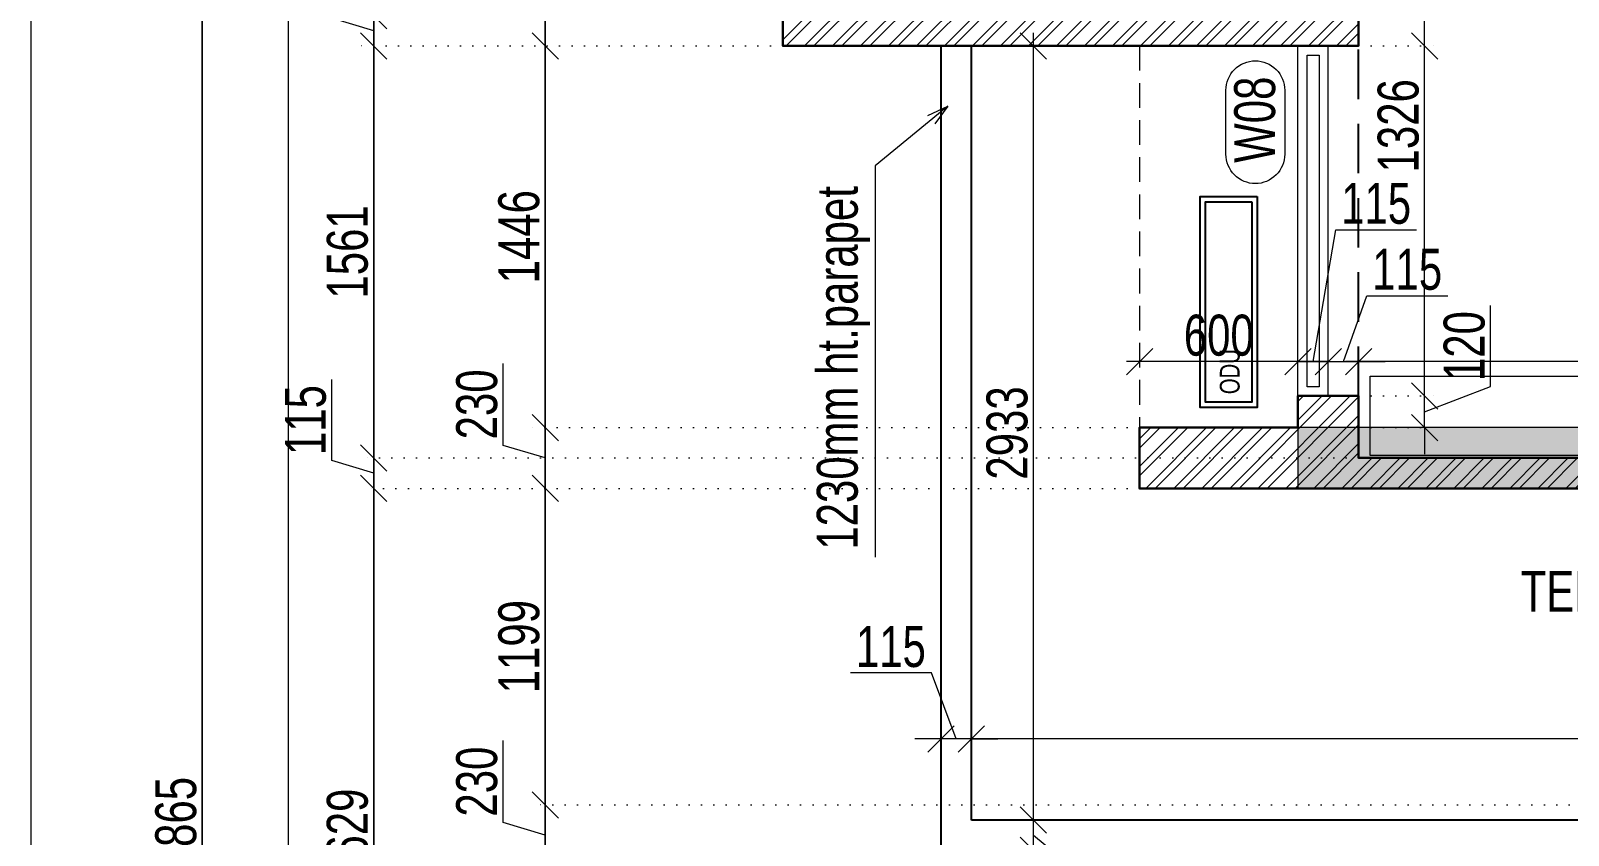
# Model space of a CAD drawing. Header units: inches. Extents: x 785882 to 928568, y 496782 to 576896.
# Drawn here: x 822859 to 828686, y 533772 to 536820 of the extents above; entities that cross this region are included whole.
import ezdxf
from ezdxf.enums import TextEntityAlignment as Align

# ---------------------------------------------------------------- set-up
doc = ezdxf.new("R2010")
doc.units = ezdxf.units.IN
doc.header["$LTSCALE"] = 750
doc.header["$MEASUREMENT"] = 0
for name, pattern in [('DOT', [0.25, 0, -0.25]), ('HIDDEN', [0.375, 0.25, -0.125]), ('HIDDEN2', [0.1875, 0.125, -0.0625])]:
    doc.linetypes.add(name, pattern=pattern)
for name, color, linetype, lineweight in [('COLUMN', 5, 'Continuous', 13), ('DIMENSION WORKING-MSA', 222, 'Continuous', 13), ('DOTTED LINE-MSA', 3, 'HIDDEN2', 13), ('FURNITURE-MSA', 251, 'Continuous', 5), ('TEXT DETAIL-MSA', 212, 'Continuous', 13), ('TEXT ROOM NAME-MSA', 210, 'Continuous', 13), ('WALL HATCH-MSA', 251, 'Continuous', 9), ('WALL-MSA', 32, 'Continuous', 30), ('WINDOE NO-MAS', 4, 'Continuous', 9), ('WINDOW-MSA', 50, 'Continuous', 13)]:
    doc.layers.add(name, color=color, linetype=linetype, lineweight=lineweight)
doc.layers.add('ELE-02-MSA', color=4, linetype='Continuous')
doc.layers.add('R.C.C HATCH-MSA', color=250, linetype='Continuous')
doc.styles.add('125', font='swisscl.ttf', dxfattribs={"height": 125})
doc.styles.add('AR', font='swisscl.ttf')
doc.styles.add('ARIAL', font='swisscl.ttf', dxfattribs={"height": 360})
doc.styles.add('Arial Narrow', font='swisscl.ttf', dxfattribs={"height": 150})
doc.styles.add('Arial-Reg+0.8Sc', font='swisscl.ttf')
doc.styles.add('MtXpl_Swis721_LtCn_B', font='swisscl.ttf')
doc.dimstyles.new('100 K.T', dxfattribs={"dimtxt": 360, "dimasz": 80, "dimexe": 0.18, "dimexo": 0.0625, "dimgap": 1, "dimtad": 1, "dimdec": 0, "dimzin": 0, "dimdsep": 46, "dimtxsty": 'ARIAL', "dimblk": 'DOT', "dimcen": 0.09, "dimse1": 1, "dimse2": 1, "dimclrd": 50, "dimclrt": 256, "dimadec": 0, "dimazin": 0, "dimtfac": 1, "dimtdec": 0, "dimtofl": 0, "dimtmove": 1, "dimatfit": 0, "dimfxl": 1, "dimtolj": 1, "dimtzin": 0, "dimlwd": -1, "dimarcsym": 0})
doc.dimstyles.new('WORKING DIM', dxfattribs={"dimtxt": 155, "dimasz": 100, "dimexe": 50, "dimexo": 0, "dimgap": 20, "dimtad": 1, "dimdec": 0, "dimzin": 0, "dimdsep": 46, "dimtxsty": 'AR', "dimblk": 'OBLIQUE', "dimcen": 0.09, "dimdle": 50, "dimclrd": 256, "dimclre": 250, "dimclrt": 256, "dimadec": 0, "dimazin": 0, "dimtfac": 1, "dimtdec": 0, "dimtofl": 0, "dimtmove": 1, "dimatfit": 0, "dimfxl": 1, "dimtolj": 1, "dimtzin": 0, "dimlwd": -1, "dimlwe": -1, "dimarcsym": 0})

# ---------------------------------------------------------------- blocks, each defined once
blk = doc.blocks.new('BLOCK-G & H TYPICAL COLOUMN')
at = {"layer": 'R.C.C HATCH-MSA'}
h = blk.add_hatch(color=256, dxfattribs=at)
h.dxf.hatch_style = 1
h.paths.add_polyline_path([(172697.62, -104207.75), (172688.57, -104207.75), (172688.57, -104255), (172697.62, -104255)])
h.paths.add_polyline_path([(172327.12, -104207.75), (172336.18, -104207.75), (172336.18, -104255), (172327.12, -104255)])
h.paths.add_polyline_path([(172819.88, -104207.75), (172819.88, -104216.81), (172867.12, -104216.81), (172867.12, -104207.75)])
h.paths.add_polyline_path([(172204.87, -104207.75), (172204.87, -104216.81), (172157.62, -104216.81), (172157.62, -104207.75)])
h.paths.add_polyline_path([(172561.18, -104240.06), (172552.12, -104240.06), (172552.12, -104287.31), (172561.18, -104287.31)])
h.paths.add_polyline_path([(172463.57, -104240.06), (172472.62, -104240.06), (172472.62, -104287.31), (172463.57, -104287.31)])
h.paths.add_polyline_path([(172177.87, -104422.2), (172177.87, -104431.25), (172130.62, -104431.25), (172130.62, -104422.2)])
h.paths.add_polyline_path([(172894.12, -104422.2), (172894.12, -104431.25), (172846.88, -104431.25), (172846.88, -104422.2)])
h.paths.add_polyline_path([(172336.12, -104486.75), (172336.12, -104495.81), (172288.87, -104495.81), (172288.87, -104486.75)])
h.paths.add_polyline_path([(172202.62, -104543.75), (172202.62, -104552.81), (172155.37, -104552.81), (172155.37, -104543.75)])
h.paths.add_polyline_path([(172822.13, -104543.75), (172822.13, -104552.81), (172869.37, -104552.81), (172869.37, -104543.75)])
h.paths.add_polyline_path([(172516.9, -104495.81), (172507.85, -104495.81), (172507.85, -104448.56), (172516.9, -104448.56)])
h.paths.add_polyline_path([(172697.62, -104104.25), (172688.57, -104104.25), (172688.57, -104057.01), (172697.62, -104057.01)])
h.paths.add_polyline_path([(172327.12, -104104.25), (172336.18, -104104.25), (172336.18, -104057.01), (172327.12, -104057.01)])
h.paths.add_polyline_path([(172819.88, -104104.25), (172819.88, -104095.2), (172867.12, -104095.2), (172867.12, -104104.25)])
h.paths.add_polyline_path([(172204.87, -104104.25), (172204.87, -104095.2), (172157.62, -104095.2), (172157.62, -104104.25)])
h.paths.add_polyline_path([(172561.18, -104071.94), (172552.12, -104071.94), (172552.12, -104024.7), (172561.18, -104024.7)])
h.paths.add_polyline_path([(172463.57, -104071.94), (172472.62, -104071.94), (172472.62, -104024.7), (172463.57, -104024.7)])
h.paths.add_polyline_path([(172177.87, -103889.81), (172177.87, -103880.75), (172130.62, -103880.75), (172130.62, -103889.81)])
h.paths.add_polyline_path([(172894.12, -103889.81), (172894.12, -103880.75), (172846.88, -103880.75), (172846.88, -103889.81)])
h.paths.add_polyline_path([(172336.12, -103825.25), (172336.12, -103816.2), (172288.87, -103816.2), (172288.87, -103825.25)])
h.paths.add_polyline_path([(172202.62, -103768.25), (172202.62, -103759.2), (172155.37, -103759.2), (172155.37, -103768.25)])
h.paths.add_polyline_path([(172822.13, -103768.25), (172822.13, -103759.2), (172869.37, -103759.2), (172869.37, -103768.25)])
h.paths.add_polyline_path([(172516.9, -103816.2), (172507.85, -103816.2), (172507.85, -103863.44), (172516.9, -103863.44)])
h.paths.add_polyline_path([(172548.37, -103699.31), (172548.37, -103690.25), (172595.62, -103690.25), (172595.62, -103699.31)])
h.paths.add_polyline_path([(172476.37, -103699.31), (172476.37, -103690.25), (172429.13, -103690.25), (172429.13, -103699.31)])
h.paths.add_polyline_path([(172726.82, -103612.31), (172726.82, -103603.25), (172774.06, -103603.25), (172774.06, -103612.31)])
h.paths.add_polyline_path([(172297.93, -103612.31), (172297.93, -103603.25), (172250.69, -103603.25), (172250.69, -103612.31)])
h.paths.add_polyline_path([(172920.37, -103523.81), (172920.37, -103514.75), (172857.56, -103514.75), (172857.56, -103523.81)])
h.paths.add_polyline_path([(172104.37, -103523.81), (172104.37, -103514.75), (172167.19, -103514.75), (172167.19, -103523.81)])
h.paths.add_polyline_path([(172476.37, -103492.94), (172467.32, -103492.94), (172467.32, -103445.7), (172476.37, -103445.7)])
h.paths.add_polyline_path([(172548.37, -103492.94), (172557.43, -103492.94), (172557.43, -103445.7), (172548.37, -103445.7)])
h.paths.add_polyline_path([(172663.43, -103454.75), (172759.5, -103454.75), (172759.5, -103349.7), (172663.43, -103349.7), (172663.43, -103358.75), (172750.44, -103358.75), (172750.44, -103445.7), (172663.43, -103445.7)])
h.paths.add_polyline_path([(172361.32, -103454.75), (172265.25, -103454.75), (172265.25, -103349.7), (172361.32, -103349.7), (172361.32, -103358.75), (172274.31, -103358.75), (172274.31, -103445.7), (172361.32, -103445.7)])
h.paths.add_polyline_path([(172428.37, -103358.75), (172419.32, -103358.75), (172419.32, -103311.51), (172428.37, -103311.51)])
h.paths.add_polyline_path([(172428.37, -103132.74), (172419.32, -103132.74), (172419.32, -103179.99), (172428.37, -103179.99)])
h.paths.add_polyline_path([(172151.62, -103286.75), (172151.62, -103277.7), (172104.37, -103277.7), (172104.37, -103286.75)])
h.paths.add_polyline_path([(172245.43, -103162.74), (172245.43, -103153.68), (172198.19, -103153.68), (172198.19, -103162.74)])
h.paths.add_polyline_path([(172428.37, -103021.25), (172419.32, -103021.25), (172419.32, -103068.5), (172428.37, -103068.5)])
h.paths.add_polyline_path([(172245.43, -102997.25), (172236.37, -102997.25), (172236.37, -103044.5), (172245.43, -103044.5)])
h.paths.add_polyline_path([(172104.37, -102997.25), (172104.37, -103006.31), (172151.62, -103006.31), (172151.62, -102997.25)])
h.paths.add_polyline_path([(172596.37, -103358.75), (172605.43, -103358.75), (172605.43, -103311.51), (172596.37, -103311.51)])
h.paths.add_polyline_path([(172596.37, -103132.74), (172605.43, -103132.74), (172605.43, -103179.99), (172596.37, -103179.99)])
h.paths.add_polyline_path([(172873.13, -103286.75), (172873.13, -103277.7), (172920.37, -103277.7), (172920.37, -103286.75)])
h.paths.add_polyline_path([(172779.32, -103162.74), (172779.32, -103153.68), (172826.56, -103153.68), (172826.56, -103162.74)])
h.paths.add_polyline_path([(172596.37, -103021.25), (172605.43, -103021.25), (172605.43, -103068.5), (172596.37, -103068.5)])
h.paths.add_polyline_path([(172779.32, -102997.25), (172788.37, -102997.25), (172788.37, -103044.5), (172779.32, -103044.5)])
h.paths.add_polyline_path([(172920.37, -102997.25), (172920.37, -103006.31), (172873.13, -103006.31), (172873.13, -102997.25)])
h.paths.add_polyline_path([(172548.37, -104612.7), (172548.37, -104621.75), (172595.62, -104621.75), (172595.62, -104612.7)])
h.paths.add_polyline_path([(172476.37, -104612.7), (172476.37, -104621.75), (172429.13, -104621.75), (172429.13, -104612.7)])
h.paths.add_polyline_path([(172297.93, -104699.7), (172297.93, -104708.75), (172250.69, -104708.75), (172250.69, -104699.7)])
h.paths.add_polyline_path([(172104.37, -104788.2), (172104.37, -104797.25), (172167.19, -104797.25), (172167.19, -104788.2)])
h.paths.add_polyline_path([(172726.82, -104699.7), (172726.82, -104708.75), (172774.06, -104708.75), (172774.06, -104699.7)])
h.paths.add_polyline_path([(172920.37, -104788.2), (172920.37, -104797.25), (172857.56, -104797.25), (172857.56, -104788.2)])
h.paths.add_polyline_path([(172476.37, -104819.06), (172467.32, -104819.06), (172467.32, -104866.31), (172476.37, -104866.31)])
h.paths.add_polyline_path([(172548.37, -104819.06), (172557.43, -104819.06), (172557.43, -104866.31), (172548.37, -104866.31)])
h.paths.add_polyline_path([(172663.43, -104857.25), (172759.5, -104857.25), (172759.5, -104962.31), (172663.43, -104962.31), (172663.43, -104953.25), (172750.44, -104953.25), (172750.44, -104866.31), (172663.43, -104866.31)])
h.paths.add_polyline_path([(172361.32, -104857.25), (172265.25, -104857.25), (172265.25, -104962.31), (172361.32, -104962.31), (172361.32, -104953.25), (172274.31, -104953.25), (172274.31, -104866.31), (172361.32, -104866.31)])
h.paths.add_polyline_path([(172428.37, -104953.25), (172419.32, -104953.25), (172419.32, -105000.5), (172428.37, -105000.5)])
h.paths.add_polyline_path([(172428.37, -105178.31), (172419.32, -105178.31), (172419.32, -105131.06), (172428.37, -105131.06)])
h.paths.add_polyline_path([(172151.62, -105025.25), (172151.62, -105034.31), (172104.37, -105034.31), (172104.37, -105025.25)])
h.paths.add_polyline_path([(172245.43, -105072.5), (172236.37, -105072.5), (172236.37, -105025.25), (172245.43, -105025.25)])
h.paths.add_polyline_path([(172428.37, -105290.75), (172419.32, -105290.75), (172419.32, -105243.51), (172428.37, -105243.51)])
h.paths.add_polyline_path([(172245.43, -105314.75), (172236.37, -105314.75), (172236.37, -105267.51), (172245.43, -105267.51)])
h.paths.add_polyline_path([(172104.37, -105277.35), (172113.43, -105277.35), (172113.43, -105314.75), (172104.37, -105314.75)])
h.paths.add_polyline_path([(172596.37, -104953.25), (172605.43, -104953.25), (172605.43, -105000.5), (172596.37, -105000.5)])
h.paths.add_polyline_path([(172596.37, -105178.31), (172605.43, -105178.31), (172605.43, -105131.06), (172596.37, -105131.06)])
h.paths.add_polyline_path([(172873.13, -105025.25), (172873.13, -105034.31), (172920.37, -105034.31), (172920.37, -105025.25)])
h.paths.add_polyline_path([(172788.37, -105025.25), (172779.32, -105025.25), (172779.32, -105072.5), (172788.37, -105072.5)])
h.paths.add_polyline_path([(172596.37, -105290.75), (172605.43, -105290.75), (172605.43, -105243.51), (172596.37, -105243.51)])
h.paths.add_polyline_path([(172779.32, -105314.75), (172788.37, -105314.75), (172788.37, -105267.51), (172779.32, -105267.51)])
h.paths.add_polyline_path([(172911.32, -105314.75), (172920.37, -105314.75), (172920.37, -105277.35), (172911.32, -105277.35)])
h.paths.add_polyline_path([(172688.63, -104486.75), (172688.63, -104495.81), (172735.87, -104495.81), (172735.87, -104486.75)])
h.paths.add_polyline_path([(172688.63, -103825.25), (172688.63, -103816.2), (172735.87, -103816.2), (172735.87, -103825.25)])
at = {"layer": 'COLUMN'}
blk.add_lwpolyline([(172204.87, -104104.25), (172204.87, -104095.2), (172157.62, -104095.2), (172157.62, -104104.25)], close=True, dxfattribs=at)
blk = doc.blocks.new('A$Cbea8c011')
at = {"layer": 'ELE-02-MSA', "elevation": 0}
for points in [[(400, -108.3), (-400, -108.3), (-400, 108.3), (400, 108.3)], [(380, -88.3), (-380, -88.3), (-380, 88.3), (380, 88.3)]]:
    blk.add_lwpolyline(points, close=True, dxfattribs=at)
at = {"layer": 'TEXT DETAIL-MSA', "style": 'Arial Narrow'}
blk.add_text('ODU', height=75, dxfattribs=at).set_placement((-349.2, -41.5, 0))
blk = doc.blocks.new('Win-Tag-03')
blk.add_lwpolyline([(-130, 120), (130, 120, -0.414214), (250, 0), (250, 0, -0.414214), (130, -120), (-130, -120, -0.414214), (-250, 0), (-250, 0, -0.414214)], format="xyb", close=True)
blk = doc.blocks.new('_Oblique')
at = {"color": 0, "linetype": 'ByBlock', "lineweight": -2}
blk.add_line((-0.5, -0.5), (0.5, 0.5), dxfattribs=at)
blk = doc.blocks.new('*D204')
at = {"layer": 'Defpoints', "color": 0, "ltscale": 0.25, "transparency": 16777216}
for p in [(824809.5, 533886.7), (831367.3, 533886.7), (831367.3, 533656.7)]:
    blk.add_point(p, dxfattribs=at)
at = {"layer": 'DIMENSION WORKING-MSA', "ltscale": 0.25, "transparency": 16777216}
for p, q in [((824650, 533819.6), (824650, 534130.2)), ((824809.5, 533886.7), (824809.5, 533986.7)), ((824809.5, 533656.7), (824809.5, 533886.7)), ((824809.5, 533771.7), (824650, 533819.6)), ((824809.5, 533656.7), (824809.5, 533556.7))]:
    blk.add_line(p, q, dxfattribs=at)
at = {"layer": 'DIMENSION WORKING-MSA', "color": 250, "linetype": 'DOT', "ltscale": 0.25, "transparency": 16777216}
for p, q in [((831367.3, 533886.7), (824759.5, 533886.7)), ((831367.3, 533656.7), (824759.5, 533656.7))]:
    blk.add_line(p, q, dxfattribs=at)
at = {"layer": 'DIMENSION WORKING-MSA', "ltscale": 0.25, "transparency": 16777216, "xscale": 100, "yscale": 100, "zscale": 100}
for p, rotation in [((824809.5, 533886.7), 270), ((824809.5, 533656.7), 90)]:
    blk.add_blockref('_Oblique', p, dxfattribs=dict(at, rotation=rotation))
at = {"layer": 'DIMENSION WORKING-MSA', "ltscale": 0.25, "transparency": 16777216, "insert": (824550.5, 533974.9), "char_height": 155, "attachment_point": 5, "rotation": 90, "style": 'AR'}
blk.add_mtext('\\A1;230', dxfattribs=at)
blk = doc.blocks.new('*D205')
at = {"layer": 'Defpoints', "color": 0, "ltscale": 0.25, "transparency": 16777216}
for p in [(824809.5, 535086.2), (827062, 535086.2), (831367.3, 533886.7)]:
    blk.add_point(p, dxfattribs=at)
at = {"layer": 'DIMENSION WORKING-MSA', "color": 250, "linetype": 'DOT', "ltscale": 0.25, "transparency": 16777216}
for p, q in [((827062, 535086.2), (824759.5, 535086.2)), ((831367.3, 533886.7), (824759.5, 533886.7))]:
    blk.add_line(p, q, dxfattribs=at)
at = {"layer": 'DIMENSION WORKING-MSA', "ltscale": 0.25, "transparency": 16777216}
blk.add_line((824809.5, 533836.7), (824809.5, 535136.2), dxfattribs=at)
at = {"layer": 'DIMENSION WORKING-MSA', "ltscale": 0.25, "transparency": 16777216, "xscale": 100, "yscale": 100, "zscale": 100}
for p, rotation in [((824809.5, 535086.2), 90), ((824809.5, 533886.7), 270)]:
    blk.add_blockref('_Oblique', p, dxfattribs=dict(at, rotation=rotation))
at = {"layer": 'DIMENSION WORKING-MSA', "ltscale": 0.25, "transparency": 16777216, "insert": (824710.2, 534486.4), "char_height": 155, "attachment_point": 5, "rotation": 90, "style": 'AR'}
blk.add_mtext('\\A1;1199', dxfattribs=at)
blk = doc.blocks.new('*D206')
at = {"layer": 'Defpoints', "color": 0, "ltscale": 0.25, "transparency": 16777216}
for p in [(824809.5, 535316.2), (827062, 535316.2), (827062, 535086.2)]:
    blk.add_point(p, dxfattribs=at)
at = {"layer": 'DIMENSION WORKING-MSA', "ltscale": 0.25, "transparency": 16777216}
for p, q in [((824650, 535249), (824650, 535559.7)), ((824809.5, 535316.2), (824809.5, 535416.2)), ((824809.5, 535086.2), (824809.5, 535316.2)), ((824809.5, 535201.2), (824650, 535249)), ((824809.5, 535086.2), (824809.5, 534986.2))]:
    blk.add_line(p, q, dxfattribs=at)
at = {"layer": 'DIMENSION WORKING-MSA', "color": 250, "linetype": 'DOT', "ltscale": 0.25, "transparency": 16777216}
for p, q in [((827062, 535316.2), (824759.5, 535316.2)), ((827062, 535086.2), (824759.5, 535086.2))]:
    blk.add_line(p, q, dxfattribs=at)
at = {"layer": 'DIMENSION WORKING-MSA', "ltscale": 0.25, "transparency": 16777216, "xscale": 100, "yscale": 100, "zscale": 100}
for p, rotation in [((824809.5, 535316.2), 270), ((824809.5, 535086.2), 90)]:
    blk.add_blockref('_Oblique', p, dxfattribs=dict(at, rotation=rotation))
at = {"layer": 'DIMENSION WORKING-MSA', "ltscale": 0.25, "transparency": 16777216, "insert": (824550.5, 535404.3), "char_height": 155, "attachment_point": 5, "rotation": 90, "style": 'AR'}
blk.add_mtext('\\A1;230', dxfattribs=at)
blk = doc.blocks.new('*D207')
at = {"layer": 'Defpoints', "color": 0, "ltscale": 0.25, "transparency": 16777216}
for p in [(824809.5, 536762.6), (825709.5, 536762.6), (827062, 535316.2)]:
    blk.add_point(p, dxfattribs=at)
at = {"layer": 'DIMENSION WORKING-MSA', "ltscale": 0.25, "transparency": 16777216}
blk.add_line((824809.5, 535266.2), (824809.5, 536812.6), dxfattribs=at)
at = {"layer": 'DIMENSION WORKING-MSA', "color": 250, "linetype": 'DOT', "ltscale": 0.25, "transparency": 16777216}
for p, q in [((825709.5, 536762.6), (824759.5, 536762.6)), ((827062, 535316.2), (824759.5, 535316.2))]:
    blk.add_line(p, q, dxfattribs=at)
at = {"layer": 'DIMENSION WORKING-MSA', "ltscale": 0.25, "transparency": 16777216, "xscale": 100, "yscale": 100, "zscale": 100}
for p, rotation in [((824809.5, 536762.6), 90), ((824809.5, 535316.2), 270)]:
    blk.add_blockref('_Oblique', p, dxfattribs=dict(at, rotation=rotation))
at = {"layer": 'DIMENSION WORKING-MSA', "ltscale": 0.25, "transparency": 16777216, "insert": (824710.1, 536039.4), "char_height": 155, "attachment_point": 5, "rotation": 90, "style": 'AR'}
blk.add_mtext('\\A1;1446', dxfattribs=at)
blk = doc.blocks.new('*D208')
at = {"layer": 'Defpoints', "color": 0, "ltscale": 0.25, "transparency": 16777216}
for p in [(824809.5, 536992.6), (825709.5, 536992.6), (825709.5, 536762.6)]:
    blk.add_point(p, dxfattribs=at)
at = {"layer": 'DIMENSION WORKING-MSA', "ltscale": 0.25, "transparency": 16777216}
for p, q in [((824650, 536925.4), (824650, 537236.1)), ((824809.5, 536992.6), (824809.5, 537092.6)), ((824809.5, 536762.6), (824809.5, 536992.6)), ((824809.5, 536877.6), (824650, 536925.4)), ((824809.5, 536762.6), (824809.5, 536662.6))]:
    blk.add_line(p, q, dxfattribs=at)
at = {"layer": 'DIMENSION WORKING-MSA', "color": 250, "linetype": 'DOT', "ltscale": 0.25, "transparency": 16777216}
for p, q in [((825709.5, 536992.6), (824759.5, 536992.6)), ((825709.5, 536762.6), (824759.5, 536762.6))]:
    blk.add_line(p, q, dxfattribs=at)
at = {"layer": 'DIMENSION WORKING-MSA', "ltscale": 0.25, "transparency": 16777216, "xscale": 100, "yscale": 100, "zscale": 100}
for p, rotation in [((824809.5, 536992.6), 270), ((824809.5, 536762.6), 90)]:
    blk.add_blockref('_Oblique', p, dxfattribs=dict(at, rotation=rotation))
at = {"layer": 'DIMENSION WORKING-MSA', "ltscale": 0.25, "transparency": 16777216, "insert": (824550.5, 537080.7), "char_height": 155, "attachment_point": 5, "rotation": 90, "style": 'AR'}
blk.add_mtext('\\A1;230', dxfattribs=at)
blk = doc.blocks.new('*D254')
at = {"layer": 'Defpoints', "color": 0, "ltscale": 0.25, "transparency": 16777216}
for p in [(824159.5, 535086.2), (827062, 535086.2), (827062, 532457.3)]:
    blk.add_point(p, dxfattribs=at)
at = {"layer": 'DIMENSION WORKING-MSA', "color": 250, "linetype": 'DOT', "ltscale": 0.25, "transparency": 16777216}
for p, q in [((827062, 535086.2), (824109.5, 535086.2)), ((827062, 532457.3), (824109.5, 532457.3))]:
    blk.add_line(p, q, dxfattribs=at)
at = {"layer": 'DIMENSION WORKING-MSA', "ltscale": 0.25, "transparency": 16777216}
blk.add_line((824159.5, 532407.3), (824159.5, 535136.2), dxfattribs=at)
at = {"layer": 'DIMENSION WORKING-MSA', "ltscale": 0.25, "transparency": 16777216, "xscale": 100, "yscale": 100, "zscale": 100}
for p, rotation in [((824159.5, 535086.2), 90), ((824159.5, 532457.3), 270)]:
    blk.add_blockref('_Oblique', p, dxfattribs=dict(at, rotation=rotation))
at = {"layer": 'DIMENSION WORKING-MSA', "ltscale": 0.25, "transparency": 16777216, "insert": (824060.1, 533771.7), "char_height": 155, "attachment_point": 5, "rotation": 90, "style": 'AR'}
blk.add_mtext('\\A1;2629', dxfattribs=at)
blk = doc.blocks.new('*D255')
at = {"layer": 'Defpoints', "color": 0, "ltscale": 0.25, "transparency": 16777216}
for p in [(824159.5, 535201.2), (827892, 535201.2), (827062, 535086.2)]:
    blk.add_point(p, dxfattribs=at)
at = {"layer": 'DIMENSION WORKING-MSA', "ltscale": 0.25, "transparency": 16777216}
for p, q in [((824000.4, 535191.4), (824000.4, 535498.2)), ((824159.5, 535201.2), (824159.5, 535301.2)), ((824159.5, 535086.2), (824159.5, 535201.2)), ((824159.5, 535143.7), (824000.4, 535191.4)), ((824159.5, 535086.2), (824159.5, 534986.2))]:
    blk.add_line(p, q, dxfattribs=at)
at = {"layer": 'DIMENSION WORKING-MSA', "color": 250, "linetype": 'DOT', "ltscale": 0.25, "transparency": 16777216}
for p, q in [((827892, 535201.2), (824109.5, 535201.2)), ((827062, 535086.2), (824109.5, 535086.2))]:
    blk.add_line(p, q, dxfattribs=at)
at = {"layer": 'DIMENSION WORKING-MSA', "ltscale": 0.25, "transparency": 16777216, "xscale": 100, "yscale": 100, "zscale": 100}
for p, rotation in [((824159.5, 535201.2), 270), ((824159.5, 535086.2), 90)]:
    blk.add_blockref('_Oblique', p, dxfattribs=dict(at, rotation=rotation))
at = {"layer": 'DIMENSION WORKING-MSA', "ltscale": 0.25, "transparency": 16777216, "insert": (823901.3, 535344.8), "char_height": 155, "attachment_point": 5, "rotation": 90, "style": 'AR'}
blk.add_mtext('\\A1;115', dxfattribs=at)
blk = doc.blocks.new('*D256')
at = {"layer": 'Defpoints', "color": 0, "ltscale": 0.25, "transparency": 16777216}
for p in [(824159.5, 536762.6), (825709.5, 536762.6), (827892, 535201.2)]:
    blk.add_point(p, dxfattribs=at)
at = {"layer": 'DIMENSION WORKING-MSA', "ltscale": 0.25, "transparency": 16777216}
blk.add_line((824159.5, 535151.2), (824159.5, 536812.6), dxfattribs=at)
at = {"layer": 'DIMENSION WORKING-MSA', "color": 250, "linetype": 'DOT', "ltscale": 0.25, "transparency": 16777216}
for p, q in [((825709.5, 536762.6), (824109.5, 536762.6)), ((827892, 535201.2), (824109.5, 535201.2))]:
    blk.add_line(p, q, dxfattribs=at)
at = {"layer": 'DIMENSION WORKING-MSA', "ltscale": 0.25, "transparency": 16777216, "xscale": 100, "yscale": 100, "zscale": 100}
for p, rotation in [((824159.5, 536762.6), 90), ((824159.5, 535201.2), 270)]:
    blk.add_blockref('_Oblique', p, dxfattribs=dict(at, rotation=rotation))
at = {"layer": 'DIMENSION WORKING-MSA', "ltscale": 0.25, "transparency": 16777216, "insert": (824060.1, 535981.9), "char_height": 155, "attachment_point": 5, "rotation": 90, "style": 'AR'}
blk.add_mtext('\\A1;1561', dxfattribs=at)
blk = doc.blocks.new('*D257')
at = {"layer": 'Defpoints', "color": 0, "ltscale": 0.25, "transparency": 16777216}
for p in [(824159.5, 536877.6), (826424.5, 536877.6), (825709.5, 536762.6)]:
    blk.add_point(p, dxfattribs=at)
at = {"layer": 'DIMENSION WORKING-MSA', "ltscale": 0.25, "transparency": 16777216}
for p, q in [((824000.4, 536867.8), (824000.4, 537174.6)), ((824159.5, 536877.6), (824159.5, 536977.6)), ((824159.5, 536820.1), (824000.4, 536867.8)), ((824159.5, 536762.6), (824159.5, 536877.6)), ((824159.5, 536762.6), (824159.5, 536662.6))]:
    blk.add_line(p, q, dxfattribs=at)
at = {"layer": 'DIMENSION WORKING-MSA', "color": 250, "linetype": 'DOT', "ltscale": 0.25, "transparency": 16777216}
for p, q in [((826424.5, 536877.6), (824109.5, 536877.6)), ((825709.5, 536762.6), (824109.5, 536762.6))]:
    blk.add_line(p, q, dxfattribs=at)
at = {"layer": 'DIMENSION WORKING-MSA', "ltscale": 0.25, "transparency": 16777216, "xscale": 100, "yscale": 100, "zscale": 100}
for p, rotation in [((824159.5, 536877.6), 270), ((824159.5, 536762.6), 90)]:
    blk.add_blockref('_Oblique', p, dxfattribs=dict(at, rotation=rotation))
at = {"layer": 'DIMENSION WORKING-MSA', "ltscale": 0.25, "transparency": 16777216, "insert": (823901.3, 537021.2), "char_height": 155, "attachment_point": 5, "rotation": 90, "style": 'AR'}
blk.add_mtext('\\A1;115', dxfattribs=at)
blk = doc.blocks.new('*D278')
at = {"layer": 'Defpoints', "color": 0, "ltscale": 0.25, "transparency": 16777216}
for p in [(823509.5, 563204), (826309.5, 563204), (826309.5, 504339.5)]:
    blk.add_point(p, dxfattribs=at)
at = {"layer": 'DIMENSION WORKING-MSA', "ltscale": 0.25, "transparency": 16777216}
blk.add_line((823509.5, 504289.5), (823509.5, 563254), dxfattribs=at)
at = {"layer": 'DIMENSION WORKING-MSA', "color": 250, "linetype": 'DOT', "ltscale": 0.25, "transparency": 16777216}
for p, q in [((826309.5, 563204), (823459.5, 563204)), ((826309.5, 504339.5), (823459.5, 504339.5))]:
    blk.add_line(p, q, dxfattribs=at)
at = {"layer": 'DIMENSION WORKING-MSA', "ltscale": 0.25, "transparency": 16777216, "xscale": 100, "yscale": 100, "zscale": 100}
for p, rotation in [((823509.5, 563204), 90), ((823509.5, 504339.5), 270)]:
    blk.add_blockref('_Oblique', p, dxfattribs=dict(at, rotation=rotation))
at = {"layer": 'DIMENSION WORKING-MSA', "ltscale": 0.25, "transparency": 16777216, "insert": (823410.1, 533771.7), "char_height": 155, "attachment_point": 5, "rotation": 90, "style": 'AR'}
blk.add_mtext('\\A1;58865', dxfattribs=at)
blk = doc.blocks.new('*D365')
at = {"layer": 'Defpoints', "color": 0, "ltscale": 0.25, "transparency": 16777216}
for p in [(826659.5, 536762.6), (826659.5, 536762.6), (826659.5, 533829.2)]:
    blk.add_point(p, dxfattribs=at)
at = {"layer": 'DIMENSION WORKING-MSA', "ltscale": 0.25, "transparency": 16777216}
blk.add_line((826659.5, 533779.2), (826659.5, 536812.6), dxfattribs=at)
at = {"layer": 'DIMENSION WORKING-MSA', "color": 250, "linetype": 'DOT', "ltscale": 0.25, "transparency": 16777216}
for p, q in [((826659.5, 536762.6), (826609.5, 536762.6)), ((826659.5, 533829.2), (826709.5, 533829.2))]:
    blk.add_line(p, q, dxfattribs=at)
at = {"layer": 'DIMENSION WORKING-MSA', "ltscale": 0.25, "transparency": 16777216, "xscale": 100, "yscale": 100, "zscale": 100}
for p, rotation in [((826659.5, 536762.6), 90), ((826659.5, 533829.2), 270)]:
    blk.add_blockref('_Oblique', p, dxfattribs=dict(at, rotation=rotation))
at = {"layer": 'DIMENSION WORKING-MSA', "ltscale": 0.25, "transparency": 16777216, "insert": (826560.1, 535295.9), "char_height": 155, "attachment_point": 5, "rotation": 90, "style": 'AR'}
blk.add_mtext('\\A1;2933', dxfattribs=at)
blk = doc.blocks.new('*D372')
at = {"layer": 'Defpoints', "color": 0, "ltscale": 0.25, "transparency": 16777216}
for p in [(827892, 535436.2), (828142, 535436.2), (827892, 535316.2)]:
    blk.add_point(p, dxfattribs=at)
at = {"layer": 'DIMENSION WORKING-MSA', "ltscale": 0.25, "transparency": 16777216}
for p, q in [((828392, 535471.6), (828392, 535778.8)), ((828142, 535436.2), (828142, 535536.2)), ((828142, 535376.2), (828392, 535471.6)), ((828142, 535316.2), (828142, 535436.2)), ((828142, 535316.2), (828142, 535216.2))]:
    blk.add_line(p, q, dxfattribs=at)
at = {"layer": 'DIMENSION WORKING-MSA', "color": 250, "linetype": 'DOT', "ltscale": 0.25, "transparency": 16777216}
for p, q in [((827892, 535436.2), (828192, 535436.2)), ((827892, 535316.2), (828192, 535316.2))]:
    blk.add_line(p, q, dxfattribs=at)
at = {"layer": 'DIMENSION WORKING-MSA', "ltscale": 0.25, "transparency": 16777216, "xscale": 100, "yscale": 100, "zscale": 100}
for p, rotation in [((828142, 535436.2), 270), ((828142, 535316.2), 90)]:
    blk.add_blockref('_Oblique', p, dxfattribs=dict(at, rotation=rotation))
at = {"layer": 'DIMENSION WORKING-MSA', "ltscale": 0.25, "transparency": 16777216, "insert": (828292.7, 535625.2), "char_height": 155, "attachment_point": 5, "rotation": 90, "style": 'AR'}
blk.add_mtext('\\A1;120', dxfattribs=at)
blk = doc.blocks.new('*D373')
at = {"layer": 'Defpoints', "color": 0, "ltscale": 0.25, "transparency": 16777216}
for p in [(827892, 536762.6), (828142, 536762.6), (827892, 535436.2)]:
    blk.add_point(p, dxfattribs=at)
at = {"layer": 'DIMENSION WORKING-MSA', "ltscale": 0.25, "transparency": 16777216}
blk.add_line((828142, 535386.2), (828142, 536812.6), dxfattribs=at)
at = {"layer": 'DIMENSION WORKING-MSA', "color": 250, "linetype": 'DOT', "ltscale": 0.25, "transparency": 16777216}
for p, q in [((827892, 536762.6), (828192, 536762.6)), ((827892, 535436.2), (828192, 535436.2))]:
    blk.add_line(p, q, dxfattribs=at)
at = {"layer": 'DIMENSION WORKING-MSA', "ltscale": 0.25, "transparency": 16777216, "xscale": 100, "yscale": 100, "zscale": 100}
for p, rotation in [((828142, 536762.6), 90), ((828142, 535436.2), 270)]:
    blk.add_blockref('_Oblique', p, dxfattribs=dict(at, rotation=rotation))
at = {"layer": 'DIMENSION WORKING-MSA', "ltscale": 0.25, "transparency": 16777216, "insert": (828042.6, 536459.9), "char_height": 155, "attachment_point": 5, "rotation": 90, "style": 'AR'}
blk.add_mtext('\\A1;1326', dxfattribs=at)
blk = doc.blocks.new('*D374')
at = {"layer": 'Defpoints', "color": 0, "ltscale": 0.25, "transparency": 16777216}
for p in [(827892, 537651.2), (828142, 537651.2), (827892, 536762.6)]:
    blk.add_point(p, dxfattribs=at)
at = {"layer": 'DIMENSION WORKING-MSA', "color": 250, "linetype": 'DOT', "ltscale": 0.25, "transparency": 16777216}
for p, q in [((827892, 537651.2), (828192, 537651.2)), ((827892, 536762.6), (828192, 536762.6))]:
    blk.add_line(p, q, dxfattribs=at)
at = {"layer": 'DIMENSION WORKING-MSA', "ltscale": 0.25, "transparency": 16777216}
blk.add_line((828142, 536712.6), (828142, 537701.2), dxfattribs=at)
at = {"layer": 'DIMENSION WORKING-MSA', "ltscale": 0.25, "transparency": 16777216, "xscale": 100, "yscale": 100, "zscale": 100}
for p, rotation in [((828142, 537651.2), 90), ((828142, 536762.6), 270)]:
    blk.add_blockref('_Oblique', p, dxfattribs=dict(at, rotation=rotation))
at = {"layer": 'DIMENSION WORKING-MSA', "ltscale": 0.25, "transparency": 16777216, "insert": (828042.7, 537206.9), "char_height": 155, "attachment_point": 5, "rotation": 90, "style": 'AR'}
blk.add_mtext('\\A1;889', dxfattribs=at)
blk = doc.blocks.new('*D422')
at = {"layer": 'Defpoints', "color": 0, "ltscale": 0.25, "transparency": 16777216}
for p in [(826424.5, 534136.7), (826424.5, 534136.7), (831367.3, 534136.7)]:
    blk.add_point(p, dxfattribs=at)
at = {"layer": 'DIMENSION WORKING-MSA', "color": 250, "linetype": 'DOT', "ltscale": 0.25, "transparency": 16777216}
for p, q in [((826424.5, 534136.7), (826424.5, 534186.7)), ((831367.3, 534136.7), (831367.3, 534086.7))]:
    blk.add_line(p, q, dxfattribs=at)
at = {"layer": 'DIMENSION WORKING-MSA', "ltscale": 0.25, "transparency": 16777216}
blk.add_line((831417.3, 534136.7), (826374.5, 534136.7), dxfattribs=at)
at = {"layer": 'DIMENSION WORKING-MSA', "ltscale": 0.25, "transparency": 16777216, "xscale": 100, "yscale": 100, "zscale": 100, "rotation": 180}
blk.add_blockref('_Oblique', (826424.5, 534136.7), dxfattribs=at)
at = {"layer": 'DIMENSION WORKING-MSA', "ltscale": 0.25, "transparency": 16777216, "xscale": 100, "yscale": 100, "zscale": 100}
blk.add_blockref('_Oblique', (831367.3, 534136.7), dxfattribs=at)
at = {"layer": 'DIMENSION WORKING-MSA', "ltscale": 0.25, "transparency": 16777216, "insert": (828895.9, 534236.1), "char_height": 155, "attachment_point": 5, "style": 'AR'}
blk.add_mtext('\\A1;4943', dxfattribs=at)
blk = doc.blocks.new('*D423')
at = {"layer": 'Defpoints', "color": 0, "ltscale": 0.25, "transparency": 16777216}
for p in [(826309.5, 534136.7), (826309.5, 534136.7), (826424.5, 534136.7)]:
    blk.add_point(p, dxfattribs=at)
at = {"layer": 'DIMENSION WORKING-MSA', "ltscale": 0.25, "transparency": 16777216}
for p, q in [((826272.7, 534386.7), (825965.9, 534386.7)), ((826367, 534136.7), (826272.7, 534386.7)), ((826309.5, 534136.7), (826209.5, 534136.7)), ((826424.5, 534136.7), (826309.5, 534136.7)), ((826424.5, 534136.7), (826524.5, 534136.7))]:
    blk.add_line(p, q, dxfattribs=at)
at = {"layer": 'DIMENSION WORKING-MSA', "color": 250, "linetype": 'DOT', "ltscale": 0.25, "transparency": 16777216}
for p, q in [((826309.5, 534136.7), (826309.5, 534186.7)), ((826424.5, 534136.7), (826424.5, 534186.7))]:
    blk.add_line(p, q, dxfattribs=at)
at = {"layer": 'DIMENSION WORKING-MSA', "ltscale": 0.25, "transparency": 16777216, "xscale": 100, "yscale": 100, "zscale": 100}
blk.add_blockref('_Oblique', (826309.5, 534136.7), dxfattribs=at)
at = {"layer": 'DIMENSION WORKING-MSA', "ltscale": 0.25, "transparency": 16777216, "xscale": 100, "yscale": 100, "zscale": 100, "rotation": 180}
blk.add_blockref('_Oblique', (826424.5, 534136.7), dxfattribs=at)
at = {"layer": 'DIMENSION WORKING-MSA', "ltscale": 0.25, "transparency": 16777216, "insert": (826119.3, 534485.8), "char_height": 155, "attachment_point": 5, "style": 'AR'}
blk.add_mtext('\\A1;115', dxfattribs=at)
blk = doc.blocks.new('*D496')
at = {"layer": 'Defpoints', "color": 0, "ltscale": 0.25, "transparency": 16777216}
for p in [(827062, 535566.2), (827062, 535566.2), (827662, 535566.2)]:
    blk.add_point(p, dxfattribs=at)
at = {"layer": 'DIMENSION WORKING-MSA', "color": 250, "linetype": 'DOT', "ltscale": 0.25, "transparency": 16777216}
for p, q in [((827062, 535566.2), (827062, 535616.2)), ((827662, 535566.2), (827662, 535616.2))]:
    blk.add_line(p, q, dxfattribs=at)
at = {"layer": 'DIMENSION WORKING-MSA', "ltscale": 0.25, "transparency": 16777216}
blk.add_line((827712, 535566.2), (827012, 535566.2), dxfattribs=at)
at = {"layer": 'DIMENSION WORKING-MSA', "ltscale": 0.25, "transparency": 16777216, "xscale": 100, "yscale": 100, "zscale": 100, "rotation": 180}
blk.add_blockref('_Oblique', (827062, 535566.2), dxfattribs=at)
at = {"layer": 'DIMENSION WORKING-MSA', "ltscale": 0.25, "transparency": 16777216, "xscale": 100, "yscale": 100, "zscale": 100}
blk.add_blockref('_Oblique', (827662, 535566.2), dxfattribs=at)
at = {"layer": 'DIMENSION WORKING-MSA', "ltscale": 0.25, "transparency": 16777216, "insert": (827362, 535665.5), "char_height": 155, "attachment_point": 5, "style": 'AR'}
blk.add_mtext('\\A1;600', dxfattribs=at)
blk = doc.blocks.new('*D497')
at = {"layer": 'Defpoints', "color": 0, "ltscale": 0.25, "transparency": 16777216}
for p in [(827662, 535566.2), (827777, 535566.2), (827777, 535566.2)]:
    blk.add_point(p, dxfattribs=at)
at = {"layer": 'DIMENSION WORKING-MSA', "ltscale": 0.25, "transparency": 16777216}
for p, q in [((827719.5, 535566.2), (827804.9, 536066.2)), ((827804.9, 536066.2), (828111.7, 536066.2)), ((827662, 535566.2), (827562, 535566.2)), ((827662, 535566.2), (827777, 535566.2)), ((827777, 535566.2), (827877, 535566.2))]:
    blk.add_line(p, q, dxfattribs=at)
at = {"layer": 'DIMENSION WORKING-MSA', "color": 250, "linetype": 'DOT', "ltscale": 0.25, "transparency": 16777216}
for p, q in [((827662, 535566.2), (827662, 535616.2)), ((827777, 535566.2), (827777, 535616.2))]:
    blk.add_line(p, q, dxfattribs=at)
at = {"layer": 'DIMENSION WORKING-MSA', "ltscale": 0.25, "transparency": 16777216, "xscale": 100, "yscale": 100, "zscale": 100}
blk.add_blockref('_Oblique', (827662, 535566.2), dxfattribs=at)
at = {"layer": 'DIMENSION WORKING-MSA', "ltscale": 0.25, "transparency": 16777216, "xscale": 100, "yscale": 100, "zscale": 100, "rotation": 180}
blk.add_blockref('_Oblique', (827777, 535566.2), dxfattribs=at)
at = {"layer": 'DIMENSION WORKING-MSA', "ltscale": 0.25, "transparency": 16777216, "insert": (827958.3, 536165.2), "char_height": 155, "attachment_point": 5, "style": 'AR'}
blk.add_mtext('\\A1;115', dxfattribs=at)
blk = doc.blocks.new('*D498')
at = {"layer": 'Defpoints', "color": 0, "ltscale": 0.25, "transparency": 16777216}
for p in [(827777, 535566.2), (827892, 535566.2), (827892, 535566.2)]:
    blk.add_point(p, dxfattribs=at)
at = {"layer": 'DIMENSION WORKING-MSA', "ltscale": 0.25, "transparency": 16777216}
for p, q in [((827834.5, 535566.2), (827922.6, 535816.2)), ((827922.6, 535816.2), (828229.4, 535816.2)), ((827777, 535566.2), (827677, 535566.2)), ((827777, 535566.2), (827892, 535566.2)), ((827892, 535566.2), (827992, 535566.2))]:
    blk.add_line(p, q, dxfattribs=at)
at = {"layer": 'DIMENSION WORKING-MSA', "color": 250, "linetype": 'DOT', "ltscale": 0.25, "transparency": 16777216}
for p, q in [((827777, 535566.2), (827777, 535616.2)), ((827892, 535566.2), (827892, 535616.2))]:
    blk.add_line(p, q, dxfattribs=at)
at = {"layer": 'DIMENSION WORKING-MSA', "ltscale": 0.25, "transparency": 16777216, "xscale": 100, "yscale": 100, "zscale": 100}
blk.add_blockref('_Oblique', (827777, 535566.2), dxfattribs=at)
at = {"layer": 'DIMENSION WORKING-MSA', "ltscale": 0.25, "transparency": 16777216, "xscale": 100, "yscale": 100, "zscale": 100, "rotation": 180}
blk.add_blockref('_Oblique', (827892, 535566.2), dxfattribs=at)
at = {"layer": 'DIMENSION WORKING-MSA', "ltscale": 0.25, "transparency": 16777216, "insert": (828076, 535915.2), "char_height": 155, "attachment_point": 5, "style": 'AR'}
blk.add_mtext('\\A1;115', dxfattribs=at)
blk = doc.blocks.new('*D499')
at = {"layer": 'Defpoints', "color": 0, "ltscale": 0.25, "transparency": 16777216}
for p in [(827892, 535566.2), (827892, 535566.2), (831967.3, 535566.2)]:
    blk.add_point(p, dxfattribs=at)
at = {"layer": 'DIMENSION WORKING-MSA', "color": 250, "linetype": 'DOT', "ltscale": 0.25, "transparency": 16777216}
for p, q in [((827892, 535566.2), (827892, 535616.2)), ((831967.3, 535566.2), (831967.3, 535516.2))]:
    blk.add_line(p, q, dxfattribs=at)
at = {"layer": 'DIMENSION WORKING-MSA', "ltscale": 0.25, "transparency": 16777216}
blk.add_line((832017.3, 535566.2), (827842, 535566.2), dxfattribs=at)
at = {"layer": 'DIMENSION WORKING-MSA', "ltscale": 0.25, "transparency": 16777216, "xscale": 100, "yscale": 100, "zscale": 100, "rotation": 180}
blk.add_blockref('_Oblique', (827892, 535566.2), dxfattribs=at)
at = {"layer": 'DIMENSION WORKING-MSA', "ltscale": 0.25, "transparency": 16777216, "xscale": 100, "yscale": 100, "zscale": 100}
blk.add_blockref('_Oblique', (831967.3, 535566.2), dxfattribs=at)
at = {"layer": 'DIMENSION WORKING-MSA', "ltscale": 0.25, "transparency": 16777216, "insert": (830265.1, 535665.5), "char_height": 155, "attachment_point": 5, "style": 'AR'}
blk.add_mtext('\\A1;4075', dxfattribs=at)
blk = doc.blocks.new('_Dot')
at = {"linetype": 'ByBlock', "lineweight": -2}
blk.add_line((-0.5, 0), (-1, 0), dxfattribs=at)
at = {"linetype": 'ByBlock', "const_width": 0.5}
blk.add_lwpolyline([(-0.25, 0, 1), (0.25, 0, 1)], format="xyb", close=True, dxfattribs=at)
blk = doc.blocks.new('*D1143')
at = {"layer": 'Defpoints', "color": 0, "ltscale": 0.25, "transparency": 16777216}
for p in [(826659.5, 533829.2), (826659.5, 533829.2), (826659.5, 533714.2)]:
    blk.add_point(p, dxfattribs=at)
at = {"layer": 'DIMENSION WORKING-MSA', "ltscale": 0.25, "transparency": 16777216}
for p, q in [((826659.5, 533829.2), (826659.5, 533929.2)), ((826659.5, 533714.2), (826659.5, 533829.2)), ((826659.5, 533771.7), (826909.5, 533566.1)), ((826659.5, 533714.2), (826659.5, 533614.2)), ((826909.5, 533566.1), (826909.5, 533259.3))]:
    blk.add_line(p, q, dxfattribs=at)
at = {"layer": 'DIMENSION WORKING-MSA', "color": 250, "linetype": 'DOT', "ltscale": 0.25, "transparency": 16777216}
for p, q in [((826659.5, 533829.2), (826709.5, 533829.2)), ((826659.5, 533714.2), (826709.5, 533714.2))]:
    blk.add_line(p, q, dxfattribs=at)
at = {"layer": 'DIMENSION WORKING-MSA', "ltscale": 0.25, "transparency": 16777216, "xscale": 100, "yscale": 100, "zscale": 100}
for p, rotation in [((826659.5, 533829.2), 270), ((826659.5, 533714.2), 90)]:
    blk.add_blockref('_Oblique', p, dxfattribs=dict(at, rotation=rotation))
at = {"layer": 'DIMENSION WORKING-MSA', "ltscale": 0.25, "transparency": 16777216, "insert": (826810.4, 533412.7), "char_height": 155, "attachment_point": 5, "rotation": 90, "style": 'AR'}
blk.add_mtext('\\A1;115', dxfattribs=at)
blk = doc.blocks.new('A$Caebde61c')
at = {"layer": 'FURNITURE-MSA'}
blk.add_lwpolyline([(2550.4, -27892.8), (4250.4, -27892.8), (4250.4, -27692.8), (5174.6, -27692.8), (5174.6, -27992.8), (1626.2, -27992.8), (1626.2, -27692.8), (2550.4, -27692.8)], close=True, dxfattribs=at)

msp = doc.modelspace()

# ---------------------------------------------------------------- hatches: boundary and pattern name
at = {"layer": 'WALL HATCH-MSA'}
h = msp.add_hatch(dxfattribs=at)
h.set_pattern_fill('ANSI32', color=256, scale=200)
h.paths.add_polyline_path([(825709.5, 536992.6), (825709.5, 536762.6), (827892, 536762.6), (827892, 537651.2), (827777, 537651.2), (827777, 536877.6), (826424.5, 536877.6), (826424.5, 537462.6), (826309.5, 537462.6), (826309.5, 536992.6)])
h = msp.add_hatch(dxfattribs=at)
h.set_pattern_fill('ANSI32', color=256, scale=200)
h.paths.add_polyline_path([(832197.3, 535086.2), (832197.3, 537501.2), (832082.3, 537501.2), (832082.3, 535201.2), (827892, 535201.2), (827892, 535436.2), (827662, 535436.2), (827662, 535316.2), (827062, 535316.2), (827062, 535086.2)])

# ---------------------------------------------------------------- linework, layer by layer
at = {"layer": 'Defpoints', "color": 1, "lineweight": 0}
for points in [[(850485.9, 566054), (822859.5, 566054), (822859.5, 501489.5), (850485.9, 501489.5)], [(849835.9, 565404), (823509.5, 565404), (823509.5, 502139.5), (849835.9, 502139.5)], [(849510.9, 565079), (823834.5, 565079), (823834.5, 502464.5), (849510.9, 502464.5)], [(849185.9, 564754), (824159.5, 564754), (824159.5, 502789.5), (849185.9, 502789.5)], [(848535.9, 564104), (824809.5, 564104), (824809.5, 503439.5), (848535.9, 503439.5)]]:
    msp.add_lwpolyline(points, close=True, dxfattribs=at)
at = {"layer": 'DOTTED LINE-MSA'}
msp.add_line((827062, 536762.6), (827062, 535316.2), dxfattribs=at)
at = {"layer": 'ELE-02-MSA'}
for p, q in [((826309.5, 530780.9), (826309.5, 536762.6)), ((826424.5, 533829.2), (826424.5, 536762.6)), ((831367.3, 533829.2), (826424.5, 533829.2))]:
    msp.add_line(p, q, dxfattribs=at)
at = {"layer": 'ELE-02-MSA', "linetype": 'HIDDEN'}
msp.add_line((827892, 535436.2), (827892, 536762.6), dxfattribs=at)
at = {"layer": 'WALL-MSA'}
for p, q in [((827892, 537651.2), (827892, 536762.6)), ((825709.5, 536992.6), (825709.5, 536762.6)), ((827892, 536762.6), (825709.5, 536762.6)), ((827662, 535316.2), (827662, 535436.2)), ((827662, 535436.2), (827892, 535436.2)), ((827892, 535436.2), (827892, 535201.2)), ((827062, 535316.2), (827662, 535316.2)), ((827062, 535086.2), (827062, 535316.2)), ((827892, 535201.2), (832082.3, 535201.2)), ((827062, 535086.2), (832197.3, 535086.2))]:
    msp.add_line(p, q, dxfattribs=at)
at = {"layer": 'WINDOW-MSA'}
for p, q in [((827662, 535436.2), (827662, 536762.6)), ((827777, 535436.2), (827777, 536762.6))]:
    msp.add_line(p, q, dxfattribs=at)
msp.add_lwpolyline([(827742, 536727.6), (827742, 535471.2), (827697, 535471.2), (827697, 536727.6)], close=True, dxfattribs=at)

# ---------------------------------------------------------------- block references
at = {"rotation": 90.00000000000001}
msp.add_blockref('A$Cbea8c011', (827399.4, 535792.1, 0), dxfattribs=at)
at = {"layer": 'COLUMN', "xscale": 25.4, "yscale": 25.4, "zscale": 25.4}
msp.add_blockref('BLOCK-G & H TYPICAL COLOUMN', (-3545141.6, 3179334.2), dxfattribs=at)
at = {"layer": 'FURNITURE-MSA'}
msp.add_blockref('A$Caebde61c', (826309.5, 563204), dxfattribs=at)
at = {"layer": 'WINDOE NO-MAS', "xscale": 0.9300595238095237, "yscale": 0.9300595238095237, "zscale": 0.9300595238095237, "rotation": 269.9999999999999}
msp.add_blockref('Win-Tag-03', (827500.4, 536473.5), dxfattribs=at)

# ---------------------------------------------------------------- texts
at = {"layer": 'TEXT DETAIL-MSA', "style": '125'}
msp.add_text('1230mm ht.parapet', height=155, rotation=90, dxfattribs=at).set_placement((825916, 535542.7), align=Align.MIDDLE_CENTER)
at = {"layer": 'TEXT ROOM NAME-MSA', "lineweight": 0, "style": 'MtXpl_Swis721_LtCn_B'}
msp.add_text('TERRACE', height=155, dxfattribs=at).set_placement((828505.9, 534618.5, 0))
at = {"layer": 'WINDOE NO-MAS', "style": 'Arial-Reg+0.8Sc'}
msp.add_text('W08', height=155, rotation=90, dxfattribs=at).set_placement((827497.9, 536482.9), align=Align.MIDDLE_CENTER)

# ---------------------------------------------------------------- dimensions: what is measured, and where the dimension line sits
at = {"layer": 'DIMENSION WORKING-MSA', "ltscale": 0.25}
for base, p1, p2, picture, middle in [((823509.494952, 563203.9564724), (826309.4949525, 504339.4564721), (826309.4949525, 563203.9564724), '*D278', (823410.1158563, 533771.7064723)), ((828142, 537651.2), (827892, 536762.6), (827892, 537651.2), '*D374', (828042.7, 537206.9)), ((824809.5, 536992.6), (825709.5, 536762.6), (825709.5, 536992.6), '*D208', (824550.5, 536945.4)), ((824159.5, 536877.6), (825709.5, 536762.6), (826424.5, 536877.6), '*D257', (823901.3, 536887.8)), ((824159.5, 536762.6), (827892, 535201.2), (825709.5, 536762.6), '*D256', (824060.1, 535981.9)), ((824809.5, 536762.6), (827062, 535316.2), (825709.5, 536762.6), '*D207', (824710.1, 536039.4)), ((826659.5, 536762.6), (826659.5, 533829.2), (826659.5, 536762.6), '*D365', (826560.1, 535295.9)), ((824809.5, 535316.2), (827062, 535086.2), (827062, 535316.2), '*D206', (824550.5, 535269)), ((824159.5, 535201.2), (827062, 535086.2), (827892, 535201.2), '*D255', (823901.3, 535211.4)), ((824159.5, 535086.2), (827062, 532457.3), (827062, 535086.2), '*D254', (824060.1, 533771.7)), ((824809.495, 535086.1565), (831367.345, 533886.7065), (827062.045, 535086.1565), '*D205', (824710.2174, 534486.4315)), ((824809.5, 533886.7), (831367.3, 533656.7), (831367.3, 533886.7), '*D204', (824550.5, 533839.6))]:
    dim = msp.add_linear_dim(base=base, p1=p1, p2=p2, angle=90, dimstyle='WORKING DIM', dxfattribs=at)
    dim.commit()
    dim.dimension.update_dxf_attribs({"geometry": picture, "text_midpoint": middle})
for base, p1, p2, angle, picture, middle in [((828142, 536762.6), (827892, 535436.2), (827892, 536762.6), 90, '*D373', (828142, 536459.9)), ((828142, 535436.2), (827892, 535316.2), (827892, 535436.2), 90, '*D372', (828392, 535491.6)), ((826659.5, 533829.2), (826659.5, 533714.2), (826659.5, 533829.2), 270, '*D1143', (826909.5, 533546.1))]:
    dim = msp.add_linear_dim(base=base, p1=p1, p2=p2, angle=angle, dimstyle='WORKING DIM', dxfattribs=at)
    dim.commit()
    dim.dimension.update_dxf_attribs({"geometry": picture, "text_midpoint": middle, "dimtype": 160})
for base, p1, p2, picture, middle in [((827777, 535566.2), (827662, 535566.2), (827777, 535566.2), '*D497', (827824.9, 536066.2)), ((827892, 535566.2), (827777, 535566.2), (827892, 535566.2), '*D498', (827942.6, 535816.2)), ((827892, 535566.2), (831967.3, 535566.2), (827892, 535566.2), '*D499', (830265.1, 535566.2)), ((826309.5, 534136.7), (826424.5, 534136.7), (826309.5, 534136.7), '*D423', (826252.7, 534386.7))]:
    dim = msp.add_linear_dim(base=base, p1=p1, p2=p2, dimstyle='WORKING DIM', dxfattribs=at)
    dim.commit()
    dim.dimension.update_dxf_attribs({"geometry": picture, "text_midpoint": middle, "dimtype": 160})
for base, p1, p2, picture, middle in [((827062, 535566.2), (827662, 535566.2), (827062, 535566.2), '*D496', (827362, 535665.5)), ((826424.5, 534136.7), (831367.3, 534136.7), (826424.5, 534136.7), '*D422', (828895.9, 534236.1))]:
    dim = msp.add_linear_dim(base=base, p1=p1, p2=p2, dimstyle='WORKING DIM', dxfattribs=at)
    dim.commit()
    dim.dimension.update_dxf_attribs({"geometry": picture, "text_midpoint": middle})

# ---------------------------------------------------------------- leaders
at = {"layer": 'TEXT DETAIL-MSA'}
msp.add_leader([(826334.5, 536533.8), (826059.5, 536307.6), (826059.5, 534825.7)], dimstyle='100 K.T', override={"dimgap": 1, "dimtad": 0, "dimclrd": 256, "dimldrblk": 'Open30'}, dxfattribs=at)

doc.saveas('drawing.dxf')
